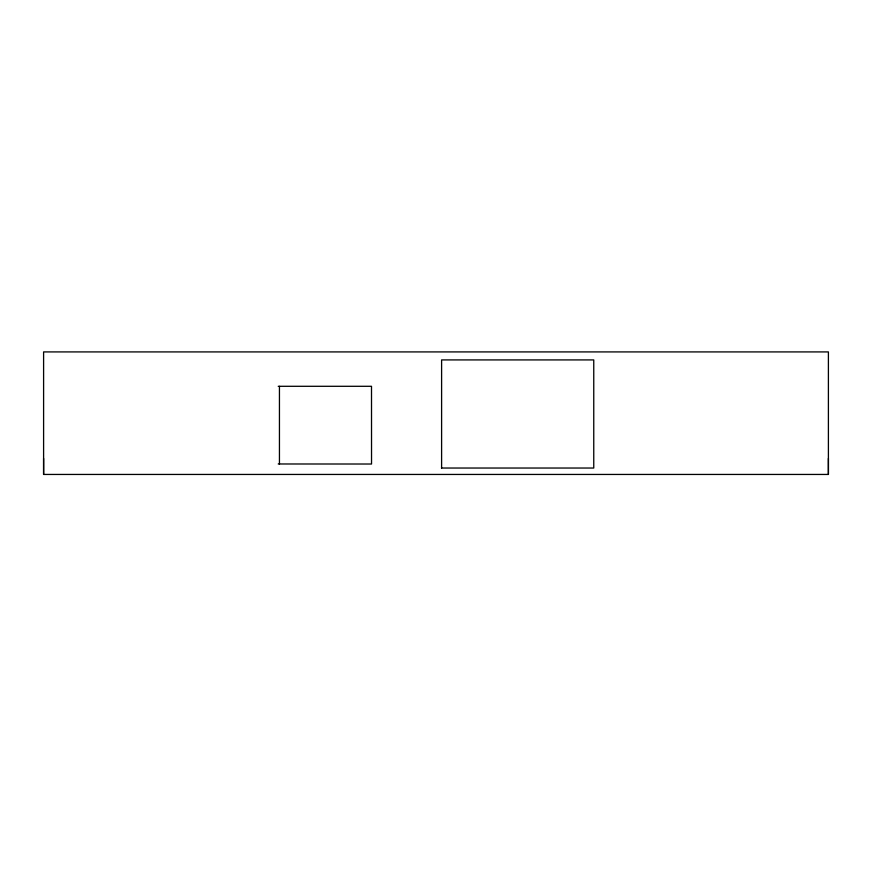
<?xml version="1.0" encoding="UTF-8"?>
<svg xmlns="http://www.w3.org/2000/svg" width="872" height="872" viewBox="0 0 872 872"><rect width="100%" height="100%" fill="white"/><g stroke="black" fill="none" stroke-linecap="round" stroke-linejoin="round"><path stroke-width="1.31" d="M828.4 458.421L828.4 474.444L43.6 474.444L43.6 458.421M278.223 386.296L371.505 386.296L371.537 464.024L278.223 463.98M441.45 468.035L593.756 468.035L593.756 359.918L441.603 359.918L441.603 468.035M828.4 474.444L828.4 351.917L43.6 351.917L43.6 474.444M279.443 386.351L279.443 464.024"/></g></svg>
